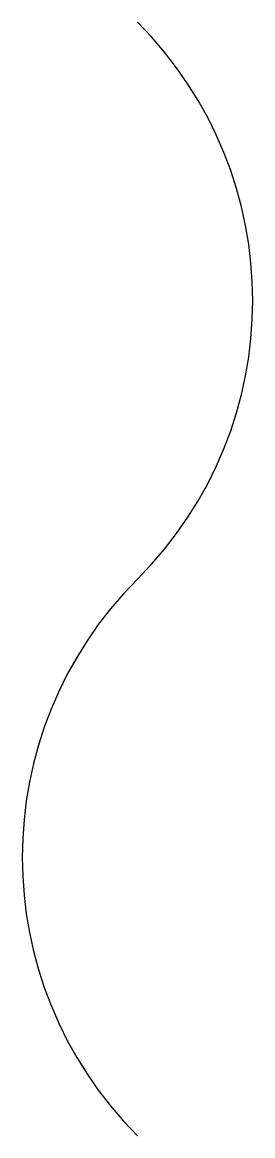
# Model space of a CAD drawing. Extents: x -0.0097 to 0.0097, y -0.0469 to 0.0469.
import ezdxf

# ---------------------------------------------------------------- set-up
doc = ezdxf.new("R2010")
doc.units = 0
doc.header["$MEASUREMENT"] = 0
doc.layers.get('0').update_dxf_attribs({"linetype": 'CONTINUOUS'})

msp = doc.modelspace()

# ---------------------------------------------------------------- linework, layer by layer
for centre, start, end in [((-0.023438, 0.023437), 315, 45), ((0.023437, -0.023438), 135, 225)]:
    msp.add_arc(centre, 0.033146, start, end)

doc.saveas('drawing.dxf')
